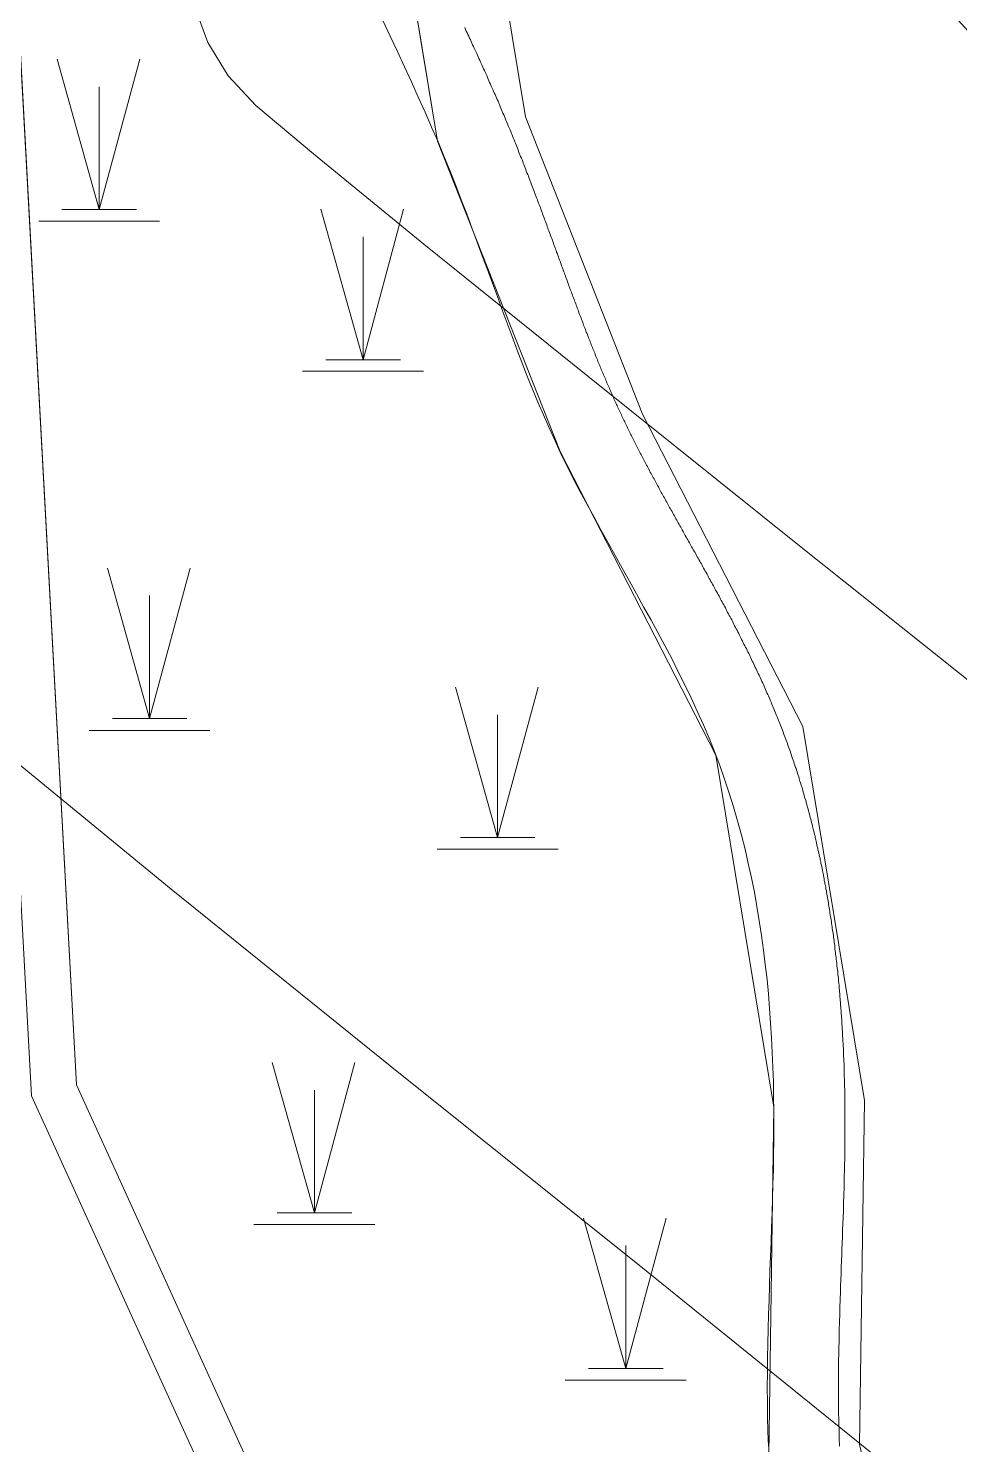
# Model space of a CAD drawing. Header units: metres. Extents: x 533049 to 537618, y 1849954 to 1852676.
# Drawn here: x 534454.3 to 534495.4, y 1851436.3 to 1851498.8 of the extents above; entities that cross this region are included whole.
import ezdxf

# ---------------------------------------------------------------- set-up
doc = ezdxf.new("R2010")
doc.units = ezdxf.units.M
doc.header["$LTSCALE"] = 2
for name, color, linetype, lineweight in [('14', 7, 'Continuous', 13), ('20', 7, 'Continuous', 13), ('28', 7, 'Continuous', 13), ('47', 7, 'Continuous', 13), ('54', 7, 'Continuous', 13), ('55', 7, 'Continuous', 13), ('57', 7, 'Continuous', 13), ('60', 7, 'Continuous', 13), ('8', 7, 'Continuous', 13)]:
    doc.layers.add(name, color=color, linetype=linetype, lineweight=lineweight)

msp = doc.modelspace()

# ---------------------------------------------------------------- linework, layer by layer
at = {"layer": '14'}
for points in [[(534476.04, 1851404.12), (534454.41, 1851451.69), (534450.81, 1851517.88), (534437.69, 1851504.39), (534436.38, 1851502.93), (534435.2, 1851501.35), (534434.16, 1851499.69), (534433.27, 1851497.94), (534432.53, 1851496.12), (534431.94, 1851494.24), (534431.52, 1851492.32), (534431.27, 1851490.37), (534431.18, 1851488.41), (534431.26, 1851486.44), (534431.5, 1851484.49), (534431.92, 1851482.57), (534442.19, 1851443.02), (534446.57, 1851424.1)], [(534476.04, 1851404.12), (534454.41, 1851451.69), (534450.81, 1851517.88)]]:
    msp.add_lwpolyline(points, dxfattribs=at)
at = {"layer": '20'}
msp.add_lwpolyline([(534857.55, 1851418), (534816.22, 1851368.3), (534743.68, 1851338.45), (534659.77, 1851307.18), (534584.39, 1851319.97), (534523.23, 1851358.35), (534477.72, 1851405.26), (534456.39, 1851452.17), (534449.28, 1851582.95), (534450.89, 1851641.08), (534444.71, 1851664.01), (534443.83, 1851690.46), (534441.18, 1851714.27), (534430.6, 1851731.91), (534431.48, 1851763.66), (534420.89, 1851786.59), (534400.6, 1851829.81)], dxfattribs=at)
at = {"layer": '28'}
for points in [[(534476.67, 1851491.47), (534476.64, 1851491.54), (534476.62, 1851491.61), (534476.59, 1851491.68), (534476.56, 1851491.75), (534476.54, 1851491.82), (534476.51, 1851491.89), (534476.48, 1851491.97), (534476.46, 1851492.04), (534476.43, 1851492.11), (534476.4, 1851492.18), (534476.37, 1851492.25), (534476.35, 1851492.32), (534476.32, 1851492.39), (534476.29, 1851492.46), (534476.26, 1851492.53), (534476.24, 1851492.61), (534476.21, 1851492.68), (534476.18, 1851492.75), (534476.15, 1851492.82), (534476.12, 1851492.89), (534476.1, 1851492.96), (534476.07, 1851493.04), (534476.04, 1851493.11), (534476.01, 1851493.18), (534475.98, 1851493.25), (534475.95, 1851493.33), (534475.92, 1851493.4), (534475.9, 1851493.47), (534475.87, 1851493.54), (534475.84, 1851493.62), (534475.81, 1851493.69), (534475.78, 1851493.76), (534475.75, 1851493.83), (534475.72, 1851493.91), (534475.69, 1851493.98), (534475.66, 1851494.05), (534475.63, 1851494.13), (534475.6, 1851494.2), (534475.57, 1851494.28), (534475.54, 1851494.35), (534475.51, 1851494.42), (534475.48, 1851494.5), (534475.45, 1851494.57), (534475.42, 1851494.65), (534475.39, 1851494.72), (534475.36, 1851494.79), (534475.32, 1851494.87), (534475.29, 1851494.94), (534475.26, 1851495.02), (534475.23, 1851495.09), (534475.2, 1851495.17), (534475.17, 1851495.24), (534475.13, 1851495.32), (534475.1, 1851495.39), (534475.07, 1851495.47), (534475.04, 1851495.54), (534475.01, 1851495.62), (534474.97, 1851495.69), (534474.94, 1851495.77), (534474.91, 1851495.84), (534474.88, 1851495.92), (534474.84, 1851495.99), (534474.81, 1851496.07), (534474.78, 1851496.14), (534474.74, 1851496.22), (534474.71, 1851496.29), (534474.68, 1851496.37), (534474.64, 1851496.45), (534474.61, 1851496.52), (534474.58, 1851496.6), (534474.54, 1851496.67), (534474.51, 1851496.75), (534474.48, 1851496.82), (534474.44, 1851496.9), (534474.41, 1851496.97), (534474.37, 1851497.05), (534474.34, 1851497.13), (534474.31, 1851497.2), (534474.27, 1851497.28), (534474.24, 1851497.35), (534474.2, 1851497.43), (534474.17, 1851497.5), (534474.13, 1851497.58), (534474.1, 1851497.66), (534474.07, 1851497.73), (534474.03, 1851497.81), (534474, 1851497.88), (534473.96, 1851497.96), (534473.93, 1851498.03), (534473.89, 1851498.11), (534473.86, 1851498.19), (534473.82, 1851498.26), (534473.79, 1851498.34), (534473.75, 1851498.41), (534473.72, 1851498.49), (534473.68, 1851498.57), (534473.65, 1851498.64), (534473.61, 1851498.72), (534473.58, 1851498.79), (534473.54, 1851498.87)], [(534479.11, 1851484.93), (534479.08, 1851484.99), (534479.06, 1851485.05), (534479.03, 1851485.11), (534479.01, 1851485.17), (534478.99, 1851485.23), (534478.96, 1851485.3), (534478.94, 1851485.36), (534478.91, 1851485.42), (534478.89, 1851485.48), (534478.87, 1851485.54), (534478.84, 1851485.61), (534478.82, 1851485.67), (534478.79, 1851485.73), (534478.77, 1851485.79), (534478.75, 1851485.85), (534478.72, 1851485.92), (534478.7, 1851485.98), (534478.68, 1851486.04), (534478.65, 1851486.11), (534478.63, 1851486.17), (534478.6, 1851486.23), (534478.58, 1851486.29), (534478.56, 1851486.36), (534478.53, 1851486.42), (534478.51, 1851486.48), (534478.49, 1851486.55), (534478.46, 1851486.61), (534478.44, 1851486.67), (534478.41, 1851486.74), (534478.39, 1851486.8), (534478.37, 1851486.86), (534478.34, 1851486.93), (534478.32, 1851486.99), (534478.3, 1851487.06), (534478.27, 1851487.12), (534478.25, 1851487.18), (534478.22, 1851487.25), (534478.2, 1851487.31), (534478.18, 1851487.38), (534478.15, 1851487.44), (534478.13, 1851487.51), (534478.11, 1851487.57), (534478.08, 1851487.64), (534478.06, 1851487.7), (534478.03, 1851487.77), (534478.01, 1851487.83), (534477.99, 1851487.9), (534477.96, 1851487.96), (534477.94, 1851488.03), (534477.92, 1851488.09), (534477.89, 1851488.16), (534477.87, 1851488.22), (534477.84, 1851488.29), (534477.82, 1851488.35), (534477.8, 1851488.42), (534477.77, 1851488.49), (534477.75, 1851488.55), (534477.72, 1851488.62), (534477.7, 1851488.68), (534477.68, 1851488.75), (534477.65, 1851488.82), (534477.63, 1851488.88), (534477.6, 1851488.95), (534477.58, 1851489.02), (534477.55, 1851489.08), (534477.53, 1851489.15), (534477.5, 1851489.22), (534477.48, 1851489.28), (534477.46, 1851489.35), (534477.43, 1851489.42), (534477.41, 1851489.48), (534477.38, 1851489.55), (534477.36, 1851489.62), (534477.33, 1851489.69), (534477.31, 1851489.75), (534477.28, 1851489.82), (534477.26, 1851489.89), (534477.23, 1851489.96), (534477.21, 1851490.02), (534477.18, 1851490.09), (534477.16, 1851490.16), (534477.13, 1851490.23), (534477.11, 1851490.3), (534477.08, 1851490.37), (534477.06, 1851490.43), (534477.03, 1851490.5), (534477.01, 1851490.57), (534476.98, 1851490.64), (534476.96, 1851490.71), (534476.93, 1851490.78), (534476.9, 1851490.85), (534476.88, 1851490.92), (534476.85, 1851490.99), (534476.83, 1851491.06), (534476.8, 1851491.12), (534476.77, 1851491.19), (534476.75, 1851491.26), (534476.72, 1851491.33), (534476.7, 1851491.4), (534476.67, 1851491.47)], [(534481.86, 1851479), (534481.83, 1851479.06), (534481.8, 1851479.12), (534481.77, 1851479.18), (534481.73, 1851479.24), (534481.7, 1851479.3), (534481.67, 1851479.36), (534481.64, 1851479.42), (534481.61, 1851479.48), (534481.57, 1851479.54), (534481.54, 1851479.6), (534481.51, 1851479.66), (534481.48, 1851479.72), (534481.45, 1851479.78), (534481.42, 1851479.84), (534481.39, 1851479.89), (534481.36, 1851479.95), (534481.33, 1851480.01), (534481.29, 1851480.07), (534481.26, 1851480.13), (534481.23, 1851480.19), (534481.2, 1851480.25), (534481.17, 1851480.31), (534481.14, 1851480.37), (534481.11, 1851480.43), (534481.08, 1851480.48), (534481.05, 1851480.54), (534481.02, 1851480.6), (534480.99, 1851480.66), (534480.96, 1851480.72), (534480.94, 1851480.78), (534480.91, 1851480.84), (534480.88, 1851480.89), (534480.85, 1851480.95), (534480.82, 1851481.01), (534480.79, 1851481.07), (534480.76, 1851481.13), (534480.73, 1851481.19), (534480.71, 1851481.24), (534480.68, 1851481.3), (534480.65, 1851481.36), (534480.62, 1851481.42), (534480.59, 1851481.48), (534480.57, 1851481.53), (534480.54, 1851481.59), (534480.51, 1851481.65), (534480.48, 1851481.71), (534480.46, 1851481.77), (534480.43, 1851481.82), (534480.4, 1851481.88), (534480.37, 1851481.94), (534480.35, 1851482), (534480.32, 1851482.06), (534480.29, 1851482.12), (534480.27, 1851482.18), (534480.24, 1851482.23), (534480.21, 1851482.29), (534480.19, 1851482.35), (534480.16, 1851482.41), (534480.13, 1851482.47), (534480.11, 1851482.53), (534480.08, 1851482.59), (534480.06, 1851482.64), (534480.03, 1851482.7), (534480, 1851482.76), (534479.98, 1851482.82), (534479.95, 1851482.88), (534479.93, 1851482.94), (534479.9, 1851483), (534479.87, 1851483.06), (534479.85, 1851483.12), (534479.82, 1851483.18), (534479.8, 1851483.24), (534479.77, 1851483.3), (534479.75, 1851483.35), (534479.72, 1851483.41), (534479.7, 1851483.47), (534479.67, 1851483.53), (534479.65, 1851483.59), (534479.62, 1851483.65), (534479.6, 1851483.71), (534479.57, 1851483.77), (534479.55, 1851483.83), (534479.52, 1851483.89), (534479.5, 1851483.95), (534479.47, 1851484.01), (534479.45, 1851484.07), (534479.42, 1851484.13), (534479.4, 1851484.2), (534479.37, 1851484.26), (534479.35, 1851484.32), (534479.32, 1851484.38), (534479.3, 1851484.44), (534479.28, 1851484.5), (534479.25, 1851484.56), (534479.23, 1851484.62), (534479.2, 1851484.68), (534479.18, 1851484.74), (534479.15, 1851484.8), (534479.13, 1851484.86), (534479.11, 1851484.93)], [(534485.33, 1851472.71), (534485.29, 1851472.78), (534485.26, 1851472.84), (534485.22, 1851472.91), (534485.19, 1851472.98), (534485.15, 1851473.04), (534485.12, 1851473.11), (534485.08, 1851473.17), (534485.05, 1851473.24), (534485.01, 1851473.31), (534484.98, 1851473.37), (534484.94, 1851473.44), (534484.91, 1851473.5), (534484.87, 1851473.57), (534484.84, 1851473.63), (534484.8, 1851473.7), (534484.77, 1851473.76), (534484.73, 1851473.83), (534484.7, 1851473.89), (534484.66, 1851473.96), (534484.62, 1851474.02), (534484.59, 1851474.09), (534484.55, 1851474.15), (534484.52, 1851474.22), (534484.48, 1851474.28), (534484.45, 1851474.35), (534484.41, 1851474.41), (534484.38, 1851474.48), (534484.34, 1851474.54), (534484.31, 1851474.6), (534484.27, 1851474.67), (534484.24, 1851474.73), (534484.2, 1851474.8), (534484.16, 1851474.86), (534484.13, 1851474.92), (534484.09, 1851474.99), (534484.06, 1851475.05), (534484.02, 1851475.12), (534483.99, 1851475.18), (534483.95, 1851475.24), (534483.92, 1851475.31), (534483.88, 1851475.37), (534483.85, 1851475.43), (534483.81, 1851475.5), (534483.78, 1851475.56), (534483.74, 1851475.62), (534483.71, 1851475.68), (534483.67, 1851475.75), (534483.63, 1851475.81), (534483.6, 1851475.87), (534483.56, 1851475.94), (534483.53, 1851476), (534483.49, 1851476.06), (534483.46, 1851476.12), (534483.42, 1851476.19), (534483.39, 1851476.25), (534483.35, 1851476.31), (534483.32, 1851476.37), (534483.28, 1851476.44), (534483.25, 1851476.5), (534483.21, 1851476.56), (534483.18, 1851476.62), (534483.14, 1851476.68), (534483.11, 1851476.75), (534483.08, 1851476.81), (534483.04, 1851476.87), (534483.01, 1851476.93), (534482.97, 1851476.99), (534482.94, 1851477.06), (534482.9, 1851477.12), (534482.87, 1851477.18), (534482.83, 1851477.24), (534482.8, 1851477.3), (534482.76, 1851477.36), (534482.73, 1851477.42), (534482.7, 1851477.49), (534482.66, 1851477.55), (534482.63, 1851477.61), (534482.59, 1851477.67), (534482.56, 1851477.73), (534482.53, 1851477.79), (534482.49, 1851477.85), (534482.46, 1851477.91), (534482.42, 1851477.97), (534482.39, 1851478.04), (534482.36, 1851478.1), (534482.32, 1851478.16), (534482.29, 1851478.22), (534482.26, 1851478.28), (534482.22, 1851478.34), (534482.19, 1851478.4), (534482.16, 1851478.46), (534482.12, 1851478.52), (534482.09, 1851478.58), (534482.06, 1851478.64), (534482.03, 1851478.7), (534481.99, 1851478.76), (534481.96, 1851478.82), (534481.93, 1851478.88), (534481.9, 1851478.94), (534481.86, 1851479)], [(534488.33, 1851465.62), (534488.31, 1851465.7), (534488.29, 1851465.77), (534488.26, 1851465.85), (534488.24, 1851465.92), (534488.22, 1851465.99), (534488.19, 1851466.07), (534488.17, 1851466.14), (534488.14, 1851466.22), (534488.12, 1851466.29), (534488.09, 1851466.36), (534488.07, 1851466.44), (534488.04, 1851466.51), (534488.02, 1851466.59), (534487.99, 1851466.66), (534487.97, 1851466.73), (534487.94, 1851466.81), (534487.92, 1851466.88), (534487.89, 1851466.96), (534487.87, 1851467.03), (534487.84, 1851467.1), (534487.81, 1851467.18), (534487.79, 1851467.25), (534487.76, 1851467.32), (534487.73, 1851467.4), (534487.71, 1851467.47), (534487.68, 1851467.54), (534487.65, 1851467.62), (534487.62, 1851467.69), (534487.6, 1851467.76), (534487.57, 1851467.84), (534487.54, 1851467.91), (534487.51, 1851467.98), (534487.48, 1851468.06), (534487.45, 1851468.13), (534487.43, 1851468.2), (534487.4, 1851468.27), (534487.37, 1851468.35), (534487.34, 1851468.42), (534487.31, 1851468.49), (534487.28, 1851468.56), (534487.25, 1851468.64), (534487.22, 1851468.71), (534487.19, 1851468.78), (534487.16, 1851468.85), (534487.13, 1851468.92), (534487.1, 1851468.99), (534487.07, 1851469.07), (534487.04, 1851469.14), (534487.01, 1851469.21), (534486.98, 1851469.28), (534486.95, 1851469.35), (534486.92, 1851469.42), (534486.88, 1851469.49), (534486.85, 1851469.56), (534486.82, 1851469.63), (534486.79, 1851469.71), (534486.76, 1851469.78), (534486.73, 1851469.85), (534486.7, 1851469.92), (534486.66, 1851469.99), (534486.63, 1851470.06), (534486.6, 1851470.13), (534486.57, 1851470.2), (534486.54, 1851470.27), (534486.5, 1851470.34), (534486.47, 1851470.4), (534486.44, 1851470.47), (534486.41, 1851470.54), (534486.37, 1851470.61), (534486.34, 1851470.68), (534486.31, 1851470.75), (534486.28, 1851470.82), (534486.24, 1851470.89), (534486.21, 1851470.96), (534486.18, 1851471.03), (534486.14, 1851471.09), (534486.11, 1851471.16), (534486.08, 1851471.23), (534486.04, 1851471.3), (534486.01, 1851471.37), (534485.98, 1851471.44), (534485.94, 1851471.5), (534485.91, 1851471.57), (534485.87, 1851471.64), (534485.84, 1851471.71), (534485.81, 1851471.77), (534485.77, 1851471.84), (534485.74, 1851471.91), (534485.7, 1851471.98), (534485.67, 1851472.04), (534485.64, 1851472.11), (534485.6, 1851472.18), (534485.57, 1851472.25), (534485.53, 1851472.31), (534485.5, 1851472.38), (534485.46, 1851472.45), (534485.43, 1851472.51), (534485.39, 1851472.58), (534485.36, 1851472.65), (534485.33, 1851472.71)], [(534489.9, 1851458.09), (534489.89, 1851458.17), (534489.88, 1851458.25), (534489.88, 1851458.32), (534489.87, 1851458.4), (534489.86, 1851458.47), (534489.85, 1851458.55), (534489.84, 1851458.62), (534489.83, 1851458.7), (534489.82, 1851458.78), (534489.81, 1851458.85), (534489.79, 1851458.93), (534489.78, 1851459), (534489.77, 1851459.08), (534489.76, 1851459.15), (534489.75, 1851459.23), (534489.74, 1851459.31), (534489.73, 1851459.38), (534489.72, 1851459.46), (534489.71, 1851459.53), (534489.7, 1851459.61), (534489.68, 1851459.68), (534489.67, 1851459.76), (534489.66, 1851459.83), (534489.65, 1851459.91), (534489.64, 1851459.99), (534489.62, 1851460.06), (534489.61, 1851460.14), (534489.6, 1851460.21), (534489.59, 1851460.29), (534489.57, 1851460.36), (534489.56, 1851460.44), (534489.55, 1851460.52), (534489.53, 1851460.59), (534489.52, 1851460.67), (534489.51, 1851460.74), (534489.49, 1851460.82), (534489.48, 1851460.89), (534489.47, 1851460.97), (534489.45, 1851461.04), (534489.44, 1851461.12), (534489.42, 1851461.2), (534489.41, 1851461.27), (534489.4, 1851461.35), (534489.38, 1851461.42), (534489.37, 1851461.5), (534489.35, 1851461.57), (534489.34, 1851461.65), (534489.32, 1851461.72), (534489.31, 1851461.8), (534489.29, 1851461.88), (534489.27, 1851461.95), (534489.26, 1851462.03), (534489.24, 1851462.1), (534489.23, 1851462.18), (534489.21, 1851462.25), (534489.19, 1851462.33), (534489.18, 1851462.4), (534489.16, 1851462.48), (534489.14, 1851462.55), (534489.13, 1851462.63), (534489.11, 1851462.7), (534489.09, 1851462.78), (534489.08, 1851462.85), (534489.06, 1851462.93), (534489.04, 1851463), (534489.02, 1851463.08), (534489.01, 1851463.15), (534488.99, 1851463.23), (534488.97, 1851463.31), (534488.95, 1851463.38), (534488.93, 1851463.46), (534488.91, 1851463.53), (534488.9, 1851463.61), (534488.88, 1851463.68), (534488.86, 1851463.76), (534488.84, 1851463.83), (534488.82, 1851463.91), (534488.8, 1851463.98), (534488.78, 1851464.06), (534488.76, 1851464.13), (534488.74, 1851464.21), (534488.72, 1851464.28), (534488.7, 1851464.35), (534488.68, 1851464.43), (534488.66, 1851464.5), (534488.64, 1851464.58), (534488.62, 1851464.65), (534488.6, 1851464.73), (534488.58, 1851464.8), (534488.55, 1851464.88), (534488.53, 1851464.95), (534488.51, 1851465.03), (534488.49, 1851465.1), (534488.47, 1851465.18), (534488.45, 1851465.25), (534488.42, 1851465.33), (534488.4, 1851465.4), (534488.38, 1851465.47), (534488.36, 1851465.55), (534488.33, 1851465.62)], [(534490.33, 1851450.58), (534490.33, 1851450.65), (534490.33, 1851450.73), (534490.33, 1851450.8), (534490.33, 1851450.88), (534490.33, 1851450.95), (534490.33, 1851451.02), (534490.33, 1851451.1), (534490.33, 1851451.17), (534490.33, 1851451.25), (534490.33, 1851451.32), (534490.33, 1851451.4), (534490.32, 1851451.47), (534490.32, 1851451.54), (534490.32, 1851451.62), (534490.32, 1851451.69), (534490.32, 1851451.77), (534490.32, 1851451.84), (534490.32, 1851451.92), (534490.32, 1851451.99), (534490.31, 1851452.07), (534490.31, 1851452.14), (534490.31, 1851452.22), (534490.31, 1851452.29), (534490.31, 1851452.37), (534490.31, 1851452.44), (534490.3, 1851452.52), (534490.3, 1851452.59), (534490.3, 1851452.66), (534490.3, 1851452.74), (534490.3, 1851452.81), (534490.29, 1851452.89), (534490.29, 1851452.96), (534490.29, 1851453.04), (534490.29, 1851453.11), (534490.28, 1851453.19), (534490.28, 1851453.26), (534490.28, 1851453.34), (534490.27, 1851453.41), (534490.27, 1851453.49), (534490.27, 1851453.56), (534490.26, 1851453.64), (534490.26, 1851453.71), (534490.26, 1851453.79), (534490.25, 1851453.87), (534490.25, 1851453.94), (534490.25, 1851454.02), (534490.24, 1851454.09), (534490.24, 1851454.17), (534490.24, 1851454.24), (534490.23, 1851454.32), (534490.23, 1851454.39), (534490.22, 1851454.47), (534490.22, 1851454.54), (534490.21, 1851454.62), (534490.21, 1851454.69), (534490.21, 1851454.77), (534490.2, 1851454.84), (534490.2, 1851454.92), (534490.19, 1851454.99), (534490.19, 1851455.07), (534490.18, 1851455.15), (534490.18, 1851455.22), (534490.17, 1851455.3), (534490.16, 1851455.37), (534490.16, 1851455.45), (534490.15, 1851455.52), (534490.15, 1851455.6), (534490.14, 1851455.67), (534490.14, 1851455.75), (534490.13, 1851455.82), (534490.12, 1851455.9), (534490.12, 1851455.98), (534490.11, 1851456.05), (534490.11, 1851456.13), (534490.1, 1851456.2), (534490.09, 1851456.28), (534490.09, 1851456.35), (534490.08, 1851456.43), (534490.07, 1851456.5), (534490.07, 1851456.58), (534490.06, 1851456.66), (534490.05, 1851456.73), (534490.04, 1851456.81), (534490.04, 1851456.88), (534490.03, 1851456.96), (534490.02, 1851457.03), (534490.01, 1851457.11), (534490.01, 1851457.19), (534490, 1851457.26), (534489.99, 1851457.34), (534489.98, 1851457.41), (534489.97, 1851457.49), (534489.97, 1851457.56), (534489.96, 1851457.64), (534489.95, 1851457.72), (534489.94, 1851457.79), (534489.93, 1851457.87), (534489.92, 1851457.94), (534489.91, 1851458.02), (534489.9, 1851458.09)], [(534490.14, 1851443.38), (534490.15, 1851443.45), (534490.15, 1851443.52), (534490.15, 1851443.59), (534490.15, 1851443.66), (534490.16, 1851443.73), (534490.16, 1851443.8), (534490.16, 1851443.87), (534490.16, 1851443.94), (534490.17, 1851444.01), (534490.17, 1851444.08), (534490.17, 1851444.15), (534490.17, 1851444.22), (534490.18, 1851444.29), (534490.18, 1851444.36), (534490.18, 1851444.43), (534490.18, 1851444.5), (534490.19, 1851444.58), (534490.19, 1851444.65), (534490.19, 1851444.72), (534490.2, 1851444.79), (534490.2, 1851444.86), (534490.2, 1851444.93), (534490.2, 1851445), (534490.21, 1851445.07), (534490.21, 1851445.14), (534490.21, 1851445.21), (534490.21, 1851445.29), (534490.22, 1851445.36), (534490.22, 1851445.43), (534490.22, 1851445.5), (534490.22, 1851445.57), (534490.23, 1851445.64), (534490.23, 1851445.71), (534490.23, 1851445.78), (534490.23, 1851445.86), (534490.24, 1851445.93), (534490.24, 1851446), (534490.24, 1851446.07), (534490.24, 1851446.14), (534490.25, 1851446.21), (534490.25, 1851446.28), (534490.25, 1851446.36), (534490.25, 1851446.43), (534490.26, 1851446.5), (534490.26, 1851446.57), (534490.26, 1851446.64), (534490.26, 1851446.72), (534490.26, 1851446.79), (534490.27, 1851446.86), (534490.27, 1851446.93), (534490.27, 1851447), (534490.27, 1851447.08), (534490.28, 1851447.15), (534490.28, 1851447.22), (534490.28, 1851447.29), (534490.28, 1851447.36), (534490.28, 1851447.44), (534490.29, 1851447.51), (534490.29, 1851447.58), (534490.29, 1851447.65), (534490.29, 1851447.73), (534490.29, 1851447.8), (534490.3, 1851447.87), (534490.3, 1851447.94), (534490.3, 1851448.02), (534490.3, 1851448.09), (534490.3, 1851448.16), (534490.3, 1851448.23), (534490.31, 1851448.31), (534490.31, 1851448.38), (534490.31, 1851448.45), (534490.31, 1851448.52), (534490.31, 1851448.6), (534490.31, 1851448.67), (534490.31, 1851448.74), (534490.32, 1851448.82), (534490.32, 1851448.89), (534490.32, 1851448.96), (534490.32, 1851449.03), (534490.32, 1851449.11), (534490.32, 1851449.18), (534490.32, 1851449.25), (534490.32, 1851449.33), (534490.32, 1851449.4), (534490.32, 1851449.47), (534490.33, 1851449.55), (534490.33, 1851449.62), (534490.33, 1851449.69), (534490.33, 1851449.77), (534490.33, 1851449.84), (534490.33, 1851449.92), (534490.33, 1851449.99), (534490.33, 1851450.06), (534490.33, 1851450.14), (534490.33, 1851450.21), (534490.33, 1851450.28), (534490.33, 1851450.36), (534490.33, 1851450.43), (534490.33, 1851450.51), (534490.33, 1851450.58)], [(534490.08, 1851436.48), (534490.08, 1851436.55), (534490.08, 1851436.62), (534490.08, 1851436.69), (534490.07, 1851436.76), (534490.07, 1851436.82), (534490.07, 1851436.89), (534490.07, 1851436.96), (534490.07, 1851437.03), (534490.06, 1851437.1), (534490.06, 1851437.16), (534490.06, 1851437.23), (534490.06, 1851437.3), (534490.06, 1851437.37), (534490.06, 1851437.44), (534490.06, 1851437.5), (534490.05, 1851437.57), (534490.05, 1851437.64), (534490.05, 1851437.71), (534490.05, 1851437.78), (534490.05, 1851437.84), (534490.05, 1851437.91), (534490.05, 1851437.98), (534490.05, 1851438.05), (534490.05, 1851438.12), (534490.05, 1851438.19), (534490.05, 1851438.25), (534490.05, 1851438.32), (534490.04, 1851438.39), (534490.04, 1851438.46), (534490.04, 1851438.53), (534490.04, 1851438.6), (534490.04, 1851438.66), (534490.04, 1851438.73), (534490.04, 1851438.8), (534490.04, 1851438.87), (534490.04, 1851438.94), (534490.04, 1851439.01), (534490.04, 1851439.08), (534490.04, 1851439.14), (534490.05, 1851439.21), (534490.05, 1851439.28), (534490.05, 1851439.35), (534490.05, 1851439.42), (534490.05, 1851439.49), (534490.05, 1851439.56), (534490.05, 1851439.63), (534490.05, 1851439.69), (534490.05, 1851439.76), (534490.05, 1851439.83), (534490.05, 1851439.9), (534490.05, 1851439.97), (534490.05, 1851440.04), (534490.05, 1851440.11), (534490.06, 1851440.18), (534490.06, 1851440.25), (534490.06, 1851440.31), (534490.06, 1851440.38), (534490.06, 1851440.45), (534490.06, 1851440.52), (534490.06, 1851440.59), (534490.06, 1851440.66), (534490.07, 1851440.73), (534490.07, 1851440.8), (534490.07, 1851440.87), (534490.07, 1851440.94), (534490.07, 1851441.01), (534490.07, 1851441.07), (534490.08, 1851441.14), (534490.08, 1851441.21), (534490.08, 1851441.28), (534490.08, 1851441.35), (534490.08, 1851441.42), (534490.08, 1851441.49), (534490.09, 1851441.56), (534490.09, 1851441.63), (534490.09, 1851441.7), (534490.09, 1851441.77), (534490.09, 1851441.84), (534490.1, 1851441.91), (534490.1, 1851441.98), (534490.1, 1851442.05), (534490.1, 1851442.12), (534490.1, 1851442.19), (534490.11, 1851442.26), (534490.11, 1851442.33), (534490.11, 1851442.4), (534490.11, 1851442.47), (534490.12, 1851442.54), (534490.12, 1851442.61), (534490.12, 1851442.68), (534490.12, 1851442.75), (534490.12, 1851442.82), (534490.13, 1851442.89), (534490.13, 1851442.96), (534490.13, 1851443.03), (534490.13, 1851443.1), (534490.14, 1851443.17), (534490.14, 1851443.24), (534490.14, 1851443.31), (534490.14, 1851443.38)], [(534490.09, 1851436.21), (534490.09, 1851436.28), (534490.09, 1851436.35), (534490.08, 1851436.42), (534490.08, 1851436.48)]]:
    msp.add_lwpolyline(points, dxfattribs=at)
at = {"layer": '47'}
msp.add_lwpolyline([(534486.97, 1851435.82), (534487.19, 1851451.18), (534484.63, 1851466.73), (534477.75, 1851480.15), (534472.34, 1851493.86), (534465.4, 1851535.74), (534452.56, 1851522.54), (534456.39, 1851452.17), (534477.72, 1851405.26)], dxfattribs=at)
at = {"layer": '54'}
for radius, start, end in [(235.681, 190.65476, 229.2302), (243.181, 190.71548, 229.27671)]:
    msp.add_arc((534668.929, 1851485.498), radius, start, end, dxfattribs=at)
at = {"layer": '55'}
for radius, start, end in [(232.681, 190.62966, 229.21113), (246.181, 190.73898, 229.29486)]:
    msp.add_arc((534668.929, 1851485.498), radius, start, end, dxfattribs=at)
at = {"layer": '57'}
for p, q in [((534457.4, 1851490.83), (534455.54, 1851497.48)), ((534457.4, 1851490.83), (534459.19, 1851497.48)), ((534457.4, 1851490.83), (534457.4, 1851496.26)), ((534455.75, 1851490.83), (534459.05, 1851490.83)), ((534469.06, 1851484.2), (534467.19, 1851490.85)), ((534469.06, 1851484.2), (534470.84, 1851490.85)), ((534454.73, 1851490.32), (534460.06, 1851490.32)), ((534469.06, 1851484.2), (534469.06, 1851489.63)), ((534467.41, 1851484.2), (534470.7, 1851484.2)), ((534466.38, 1851483.69), (534471.72, 1851483.69)), ((534459.62, 1851468.35), (534457.76, 1851474.99)), ((534459.62, 1851468.35), (534461.41, 1851474.99)), ((534459.62, 1851468.35), (534459.62, 1851473.78)), ((534474.99, 1851463.09), (534473.13, 1851469.74)), ((534474.99, 1851463.09), (534476.78, 1851469.74)), ((534457.98, 1851468.35), (534461.27, 1851468.35)), ((534474.99, 1851463.09), (534474.99, 1851468.52)), ((534456.95, 1851467.83), (534462.29, 1851467.83)), ((534473.35, 1851463.09), (534476.64, 1851463.09)), ((534472.32, 1851462.58), (534477.66, 1851462.58)), ((534466.9, 1851446.51), (534465.04, 1851453.16)), ((534466.9, 1851446.51), (534468.69, 1851453.16)), ((534466.9, 1851446.51), (534466.9, 1851451.94)), ((534465.26, 1851446.51), (534468.55, 1851446.51)), ((534464.23, 1851446), (534469.57, 1851446)), ((534480.66, 1851439.64), (534478.79, 1851446.28)), ((534480.66, 1851439.64), (534482.44, 1851446.28)), ((534480.66, 1851439.64), (534480.66, 1851445.07)), ((534479.01, 1851439.64), (534482.3, 1851439.64)), ((534477.98, 1851439.13), (534483.32, 1851439.13))]:
    msp.add_line(p, q, dxfattribs=at)
for points in [[(534413.34, 1851836.84), (534421.69, 1851828.25), (534425.55, 1851824.27), (534431.25, 1851815.29), (534436.96, 1851806.29), (534446.43, 1851779.99), (534457.07, 1851740.99), (534463.51, 1851712.93), (534470.19, 1851675.14), (534471.95, 1851648.73), (534468.36, 1851629.82), (534462.01, 1851602.44), (534462.25, 1851598.06), (534461.99, 1851581.54), (534465.48, 1851558.78), (534472.95, 1851514.72), (534476.22, 1851494.93), (534481.39, 1851481.8), (534488.47, 1851468), (534491.19, 1851451.48), (534490.97, 1851436.28), (534494.72, 1851421.22)], [(534857.55, 1851418), (534816.22, 1851368.3), (534743.68, 1851338.45), (534659.77, 1851307.18), (534584.39, 1851319.97), (534523.23, 1851358.35), (534477.72, 1851405.26), (534456.39, 1851452.17), (534449.28, 1851582.95), (534450.89, 1851641.08), (534444.71, 1851664.01), (534443.83, 1851690.46), (534441.18, 1851714.27), (534430.6, 1851731.91), (534431.48, 1851763.66), (534420.89, 1851786.59), (534400.6, 1851829.81)], [(534418.82, 1851825.46), (534422.39, 1851821.78), (534427.87, 1851813.15), (534433.34, 1851804.52), (534442.62, 1851778.79), (534453.19, 1851740.01), (534459.59, 1851712.13), (534466.21, 1851674.66), (534467.92, 1851648.97), (534464.44, 1851630.65), (534457.98, 1851602.79), (534458.25, 1851597.98), (534457.99, 1851581.26), (534461.53, 1851558.14), (534469.01, 1851514.06), (534472.34, 1851493.86), (534477.75, 1851480.15), (534484.63, 1851466.73), (534487.19, 1851451.18), (534486.97, 1851435.82)], [(534430.75, 1851519.75), (534431.92, 1851517.39), (534432.73, 1851514.25), (534433.19, 1851510.31), (534433.29, 1851505.58), (534433.05, 1851500.07), (534433.05, 1851494.41), (534433.9, 1851489.24), (534435.61, 1851484.57), (534438.17, 1851480.4), (534441.58, 1851476.73), (534446.25, 1851472.67), (534452.58, 1851467.37), (534460.58, 1851460.81), (534470.24, 1851453.01), (534481.56, 1851443.95), (534492.68, 1851434.96)], [(534461.58, 1851499.89), (534462.19, 1851498.22), (534463.1, 1851496.74), (534464.32, 1851495.43), (534466.86, 1851493.29), (534471.74, 1851489.3), (534478.97, 1851483.47), (534488.55, 1851475.8), (534500.48, 1851466.29), (534511.58, 1851458.01), (534518.7, 1851454.06), (534521.83, 1851454.44), (534520.97, 1851459.13), (534516.13, 1851468.15), (534509.74, 1851478.44), (534504.24, 1851486.94), (534499.64, 1851493.64), (534495.92, 1851498.55), (534493.1, 1851501.67)]]:
    msp.add_lwpolyline(points, dxfattribs=at)
at = {"layer": '60'}
for points in [[(534477.72, 1851405.26), (534456.39, 1851452.17), (534452.56, 1851522.54)], [(534484.8, 1851466.28), (534484.57, 1851466.89), (534484.33, 1851467.49), (534484.08, 1851468.08), (534483.81, 1851468.67), (534483.54, 1851469.26), (534483.26, 1851469.84), (534482.97, 1851470.42), (534482.68, 1851471), (534482.37, 1851471.58), (534482.07, 1851472.15), (534481.76, 1851472.72), (534481.44, 1851473.29), (534481.13, 1851473.86), (534480.81, 1851474.42), (534480.5, 1851474.99), (534480.18, 1851475.55), (534479.87, 1851476.11), (534479.55, 1851476.68), (534479.25, 1851477.24), (534478.94, 1851477.8), (534478.64, 1851478.36), (534478.35, 1851478.93), (534478.07, 1851479.49), (534477.79, 1851480.05), (534477.53, 1851480.62), (534477.27, 1851481.19), (534477.02, 1851481.76), (534476.77, 1851482.33), (534476.54, 1851482.9), (534476.3, 1851483.48), (534476.08, 1851484.05), (534475.85, 1851484.63), (534475.63, 1851485.22), (534475.41, 1851485.81), (534475.19, 1851486.4), (534474.98, 1851486.99), (534474.76, 1851487.59), (534474.54, 1851488.19), (534474.31, 1851488.79), (534474.09, 1851489.4), (534473.86, 1851490.02), (534473.63, 1851490.64), (534473.39, 1851491.26), (534473.14, 1851491.89), (534472.89, 1851492.53), (534472.63, 1851493.17), (534472.36, 1851493.82), (534472.08, 1851494.47), (534471.79, 1851495.13), (534471.49, 1851495.8), (534471.19, 1851496.47), (534470.88, 1851497.14), (534470.57, 1851497.82), (534470.25, 1851498.5), (534469.92, 1851499.19)], [(534486.95, 1851436.21), (534486.93, 1851436.86), (534486.91, 1851437.51), (534486.91, 1851438.16), (534486.9, 1851438.8), (534486.91, 1851439.45), (534486.91, 1851440.09), (534486.93, 1851440.74), (534486.94, 1851441.38), (534486.96, 1851442.02), (534486.98, 1851442.66), (534487, 1851443.3), (534487.02, 1851443.95), (534487.05, 1851444.59), (534487.07, 1851445.23), (534487.09, 1851445.87), (534487.11, 1851446.51), (534487.13, 1851447.15), (534487.15, 1851447.79), (534487.17, 1851448.44), (534487.18, 1851449.08), (534487.19, 1851449.72), (534487.19, 1851450.37), (534487.19, 1851451.01), (534487.18, 1851451.66), (534487.17, 1851452.3), (534487.15, 1851452.95), (534487.12, 1851453.6), (534487.09, 1851454.25), (534487.05, 1851454.89), (534487, 1851455.54), (534486.95, 1851456.19), (534486.89, 1851456.83), (534486.81, 1851457.48), (534486.73, 1851458.12), (534486.65, 1851458.77), (534486.55, 1851459.41), (534486.44, 1851460.05), (534486.33, 1851460.68), (534486.2, 1851461.32), (534486.06, 1851461.95), (534485.92, 1851462.58), (534485.76, 1851463.2), (534485.59, 1851463.83), (534485.41, 1851464.45), (534485.22, 1851465.06), (534485.01, 1851465.67), (534484.8, 1851466.28)]]:
    msp.add_lwpolyline(points, dxfattribs=at)
at = {"layer": '8'}
for points in [[(534476.67, 1851491.47), (534476.64, 1851491.54), (534476.62, 1851491.61), (534476.59, 1851491.68), (534476.56, 1851491.75), (534476.54, 1851491.82), (534476.51, 1851491.89), (534476.48, 1851491.97), (534476.46, 1851492.04), (534476.43, 1851492.11), (534476.4, 1851492.18), (534476.37, 1851492.25), (534476.35, 1851492.32), (534476.32, 1851492.39), (534476.29, 1851492.46), (534476.26, 1851492.53), (534476.24, 1851492.61), (534476.21, 1851492.68), (534476.18, 1851492.75), (534476.15, 1851492.82), (534476.12, 1851492.89), (534476.1, 1851492.96), (534476.07, 1851493.04), (534476.04, 1851493.11), (534476.01, 1851493.18), (534475.98, 1851493.25), (534475.95, 1851493.33), (534475.92, 1851493.4), (534475.9, 1851493.47), (534475.87, 1851493.54), (534475.84, 1851493.62), (534475.81, 1851493.69), (534475.78, 1851493.76), (534475.75, 1851493.83), (534475.72, 1851493.91), (534475.69, 1851493.98), (534475.66, 1851494.05), (534475.63, 1851494.13), (534475.6, 1851494.2), (534475.57, 1851494.28), (534475.54, 1851494.35), (534475.51, 1851494.42), (534475.48, 1851494.5), (534475.45, 1851494.57), (534475.42, 1851494.65), (534475.39, 1851494.72), (534475.36, 1851494.79), (534475.32, 1851494.87), (534475.29, 1851494.94), (534475.26, 1851495.02), (534475.23, 1851495.09), (534475.2, 1851495.17), (534475.17, 1851495.24), (534475.13, 1851495.32), (534475.1, 1851495.39), (534475.07, 1851495.47), (534475.04, 1851495.54), (534475.01, 1851495.62), (534474.97, 1851495.69), (534474.94, 1851495.77), (534474.91, 1851495.84), (534474.88, 1851495.92), (534474.84, 1851495.99), (534474.81, 1851496.07), (534474.78, 1851496.14), (534474.74, 1851496.22), (534474.71, 1851496.29), (534474.68, 1851496.37), (534474.64, 1851496.45), (534474.61, 1851496.52), (534474.58, 1851496.6), (534474.54, 1851496.67), (534474.51, 1851496.75), (534474.48, 1851496.82), (534474.44, 1851496.9), (534474.41, 1851496.97), (534474.37, 1851497.05), (534474.34, 1851497.13), (534474.31, 1851497.2), (534474.27, 1851497.28), (534474.24, 1851497.35), (534474.2, 1851497.43), (534474.17, 1851497.5), (534474.13, 1851497.58), (534474.1, 1851497.66), (534474.07, 1851497.73), (534474.03, 1851497.81), (534474, 1851497.88), (534473.96, 1851497.96), (534473.93, 1851498.03), (534473.89, 1851498.11), (534473.86, 1851498.19), (534473.82, 1851498.26), (534473.79, 1851498.34), (534473.75, 1851498.41), (534473.72, 1851498.49), (534473.68, 1851498.57), (534473.65, 1851498.64), (534473.61, 1851498.72), (534473.58, 1851498.79), (534473.54, 1851498.87)], [(534479.11, 1851484.93), (534479.08, 1851484.99), (534479.06, 1851485.05), (534479.03, 1851485.11), (534479.01, 1851485.17), (534478.99, 1851485.23), (534478.96, 1851485.3), (534478.94, 1851485.36), (534478.91, 1851485.42), (534478.89, 1851485.48), (534478.87, 1851485.54), (534478.84, 1851485.61), (534478.82, 1851485.67), (534478.79, 1851485.73), (534478.77, 1851485.79), (534478.75, 1851485.85), (534478.72, 1851485.92), (534478.7, 1851485.98), (534478.68, 1851486.04), (534478.65, 1851486.11), (534478.63, 1851486.17), (534478.6, 1851486.23), (534478.58, 1851486.29), (534478.56, 1851486.36), (534478.53, 1851486.42), (534478.51, 1851486.48), (534478.49, 1851486.55), (534478.46, 1851486.61), (534478.44, 1851486.67), (534478.41, 1851486.74), (534478.39, 1851486.8), (534478.37, 1851486.86), (534478.34, 1851486.93), (534478.32, 1851486.99), (534478.3, 1851487.06), (534478.27, 1851487.12), (534478.25, 1851487.18), (534478.22, 1851487.25), (534478.2, 1851487.31), (534478.18, 1851487.38), (534478.15, 1851487.44), (534478.13, 1851487.51), (534478.11, 1851487.57), (534478.08, 1851487.64), (534478.06, 1851487.7), (534478.03, 1851487.77), (534478.01, 1851487.83), (534477.99, 1851487.9), (534477.96, 1851487.96), (534477.94, 1851488.03), (534477.92, 1851488.09), (534477.89, 1851488.16), (534477.87, 1851488.22), (534477.84, 1851488.29), (534477.82, 1851488.35), (534477.8, 1851488.42), (534477.77, 1851488.49), (534477.75, 1851488.55), (534477.72, 1851488.62), (534477.7, 1851488.68), (534477.68, 1851488.75), (534477.65, 1851488.82), (534477.63, 1851488.88), (534477.6, 1851488.95), (534477.58, 1851489.02), (534477.55, 1851489.08), (534477.53, 1851489.15), (534477.5, 1851489.22), (534477.48, 1851489.28), (534477.46, 1851489.35), (534477.43, 1851489.42), (534477.41, 1851489.48), (534477.38, 1851489.55), (534477.36, 1851489.62), (534477.33, 1851489.69), (534477.31, 1851489.75), (534477.28, 1851489.82), (534477.26, 1851489.89), (534477.23, 1851489.96), (534477.21, 1851490.02), (534477.18, 1851490.09), (534477.16, 1851490.16), (534477.13, 1851490.23), (534477.11, 1851490.3), (534477.08, 1851490.37), (534477.06, 1851490.43), (534477.03, 1851490.5), (534477.01, 1851490.57), (534476.98, 1851490.64), (534476.96, 1851490.71), (534476.93, 1851490.78), (534476.9, 1851490.85), (534476.88, 1851490.92), (534476.85, 1851490.99), (534476.83, 1851491.06), (534476.8, 1851491.12), (534476.77, 1851491.19), (534476.75, 1851491.26), (534476.72, 1851491.33), (534476.7, 1851491.4), (534476.67, 1851491.47)], [(534481.86, 1851479), (534481.83, 1851479.06), (534481.8, 1851479.12), (534481.77, 1851479.18), (534481.73, 1851479.24), (534481.7, 1851479.3), (534481.67, 1851479.36), (534481.64, 1851479.42), (534481.61, 1851479.48), (534481.57, 1851479.54), (534481.54, 1851479.6), (534481.51, 1851479.66), (534481.48, 1851479.72), (534481.45, 1851479.78), (534481.42, 1851479.84), (534481.39, 1851479.89), (534481.36, 1851479.95), (534481.33, 1851480.01), (534481.29, 1851480.07), (534481.26, 1851480.13), (534481.23, 1851480.19), (534481.2, 1851480.25), (534481.17, 1851480.31), (534481.14, 1851480.37), (534481.11, 1851480.43), (534481.08, 1851480.48), (534481.05, 1851480.54), (534481.02, 1851480.6), (534480.99, 1851480.66), (534480.96, 1851480.72), (534480.94, 1851480.78), (534480.91, 1851480.84), (534480.88, 1851480.89), (534480.85, 1851480.95), (534480.82, 1851481.01), (534480.79, 1851481.07), (534480.76, 1851481.13), (534480.73, 1851481.19), (534480.71, 1851481.24), (534480.68, 1851481.3), (534480.65, 1851481.36), (534480.62, 1851481.42), (534480.59, 1851481.48), (534480.57, 1851481.53), (534480.54, 1851481.59), (534480.51, 1851481.65), (534480.48, 1851481.71), (534480.46, 1851481.77), (534480.43, 1851481.82), (534480.4, 1851481.88), (534480.37, 1851481.94), (534480.35, 1851482), (534480.32, 1851482.06), (534480.29, 1851482.12), (534480.27, 1851482.18), (534480.24, 1851482.23), (534480.21, 1851482.29), (534480.19, 1851482.35), (534480.16, 1851482.41), (534480.13, 1851482.47), (534480.11, 1851482.53), (534480.08, 1851482.59), (534480.06, 1851482.64), (534480.03, 1851482.7), (534480, 1851482.76), (534479.98, 1851482.82), (534479.95, 1851482.88), (534479.93, 1851482.94), (534479.9, 1851483), (534479.87, 1851483.06), (534479.85, 1851483.12), (534479.82, 1851483.18), (534479.8, 1851483.24), (534479.77, 1851483.3), (534479.75, 1851483.35), (534479.72, 1851483.41), (534479.7, 1851483.47), (534479.67, 1851483.53), (534479.65, 1851483.59), (534479.62, 1851483.65), (534479.6, 1851483.71), (534479.57, 1851483.77), (534479.55, 1851483.83), (534479.52, 1851483.89), (534479.5, 1851483.95), (534479.47, 1851484.01), (534479.45, 1851484.07), (534479.42, 1851484.13), (534479.4, 1851484.2), (534479.37, 1851484.26), (534479.35, 1851484.32), (534479.32, 1851484.38), (534479.3, 1851484.44), (534479.28, 1851484.5), (534479.25, 1851484.56), (534479.23, 1851484.62), (534479.2, 1851484.68), (534479.18, 1851484.74), (534479.15, 1851484.8), (534479.13, 1851484.86), (534479.11, 1851484.93)], [(534485.33, 1851472.71), (534485.29, 1851472.78), (534485.26, 1851472.84), (534485.22, 1851472.91), (534485.19, 1851472.98), (534485.15, 1851473.04), (534485.12, 1851473.11), (534485.08, 1851473.17), (534485.05, 1851473.24), (534485.01, 1851473.31), (534484.98, 1851473.37), (534484.94, 1851473.44), (534484.91, 1851473.5), (534484.87, 1851473.57), (534484.84, 1851473.63), (534484.8, 1851473.7), (534484.77, 1851473.76), (534484.73, 1851473.83), (534484.7, 1851473.89), (534484.66, 1851473.96), (534484.62, 1851474.02), (534484.59, 1851474.09), (534484.55, 1851474.15), (534484.52, 1851474.22), (534484.48, 1851474.28), (534484.45, 1851474.35), (534484.41, 1851474.41), (534484.38, 1851474.48), (534484.34, 1851474.54), (534484.31, 1851474.6), (534484.27, 1851474.67), (534484.24, 1851474.73), (534484.2, 1851474.8), (534484.16, 1851474.86), (534484.13, 1851474.92), (534484.09, 1851474.99), (534484.06, 1851475.05), (534484.02, 1851475.12), (534483.99, 1851475.18), (534483.95, 1851475.24), (534483.92, 1851475.31), (534483.88, 1851475.37), (534483.85, 1851475.43), (534483.81, 1851475.5), (534483.78, 1851475.56), (534483.74, 1851475.62), (534483.71, 1851475.68), (534483.67, 1851475.75), (534483.63, 1851475.81), (534483.6, 1851475.87), (534483.56, 1851475.94), (534483.53, 1851476), (534483.49, 1851476.06), (534483.46, 1851476.12), (534483.42, 1851476.19), (534483.39, 1851476.25), (534483.35, 1851476.31), (534483.32, 1851476.37), (534483.28, 1851476.44), (534483.25, 1851476.5), (534483.21, 1851476.56), (534483.18, 1851476.62), (534483.14, 1851476.68), (534483.11, 1851476.75), (534483.08, 1851476.81), (534483.04, 1851476.87), (534483.01, 1851476.93), (534482.97, 1851476.99), (534482.94, 1851477.06), (534482.9, 1851477.12), (534482.87, 1851477.18), (534482.83, 1851477.24), (534482.8, 1851477.3), (534482.76, 1851477.36), (534482.73, 1851477.42), (534482.7, 1851477.49), (534482.66, 1851477.55), (534482.63, 1851477.61), (534482.59, 1851477.67), (534482.56, 1851477.73), (534482.53, 1851477.79), (534482.49, 1851477.85), (534482.46, 1851477.91), (534482.42, 1851477.97), (534482.39, 1851478.04), (534482.36, 1851478.1), (534482.32, 1851478.16), (534482.29, 1851478.22), (534482.26, 1851478.28), (534482.22, 1851478.34), (534482.19, 1851478.4), (534482.16, 1851478.46), (534482.12, 1851478.52), (534482.09, 1851478.58), (534482.06, 1851478.64), (534482.03, 1851478.7), (534481.99, 1851478.76), (534481.96, 1851478.82), (534481.93, 1851478.88), (534481.9, 1851478.94), (534481.86, 1851479)], [(534488.33, 1851465.62), (534488.31, 1851465.7), (534488.29, 1851465.77), (534488.26, 1851465.85), (534488.24, 1851465.92), (534488.22, 1851465.99), (534488.19, 1851466.07), (534488.17, 1851466.14), (534488.14, 1851466.22), (534488.12, 1851466.29), (534488.09, 1851466.36), (534488.07, 1851466.44), (534488.04, 1851466.51), (534488.02, 1851466.59), (534487.99, 1851466.66), (534487.97, 1851466.73), (534487.94, 1851466.81), (534487.92, 1851466.88), (534487.89, 1851466.96), (534487.87, 1851467.03), (534487.84, 1851467.1), (534487.81, 1851467.18), (534487.79, 1851467.25), (534487.76, 1851467.32), (534487.73, 1851467.4), (534487.71, 1851467.47), (534487.68, 1851467.54), (534487.65, 1851467.62), (534487.62, 1851467.69), (534487.6, 1851467.76), (534487.57, 1851467.84), (534487.54, 1851467.91), (534487.51, 1851467.98), (534487.48, 1851468.06), (534487.45, 1851468.13), (534487.43, 1851468.2), (534487.4, 1851468.27), (534487.37, 1851468.35), (534487.34, 1851468.42), (534487.31, 1851468.49), (534487.28, 1851468.56), (534487.25, 1851468.64), (534487.22, 1851468.71), (534487.19, 1851468.78), (534487.16, 1851468.85), (534487.13, 1851468.92), (534487.1, 1851468.99), (534487.07, 1851469.07), (534487.04, 1851469.14), (534487.01, 1851469.21), (534486.98, 1851469.28), (534486.95, 1851469.35), (534486.92, 1851469.42), (534486.88, 1851469.49), (534486.85, 1851469.56), (534486.82, 1851469.63), (534486.79, 1851469.71), (534486.76, 1851469.78), (534486.73, 1851469.85), (534486.7, 1851469.92), (534486.66, 1851469.99), (534486.63, 1851470.06), (534486.6, 1851470.13), (534486.57, 1851470.2), (534486.54, 1851470.27), (534486.5, 1851470.34), (534486.47, 1851470.4), (534486.44, 1851470.47), (534486.41, 1851470.54), (534486.37, 1851470.61), (534486.34, 1851470.68), (534486.31, 1851470.75), (534486.28, 1851470.82), (534486.24, 1851470.89), (534486.21, 1851470.96), (534486.18, 1851471.03), (534486.14, 1851471.09), (534486.11, 1851471.16), (534486.08, 1851471.23), (534486.04, 1851471.3), (534486.01, 1851471.37), (534485.98, 1851471.44), (534485.94, 1851471.5), (534485.91, 1851471.57), (534485.87, 1851471.64), (534485.84, 1851471.71), (534485.81, 1851471.77), (534485.77, 1851471.84), (534485.74, 1851471.91), (534485.7, 1851471.98), (534485.67, 1851472.04), (534485.64, 1851472.11), (534485.6, 1851472.18), (534485.57, 1851472.25), (534485.53, 1851472.31), (534485.5, 1851472.38), (534485.46, 1851472.45), (534485.43, 1851472.51), (534485.39, 1851472.58), (534485.36, 1851472.65), (534485.33, 1851472.71)], [(534489.9, 1851458.09), (534489.89, 1851458.17), (534489.88, 1851458.25), (534489.88, 1851458.32), (534489.87, 1851458.4), (534489.86, 1851458.47), (534489.85, 1851458.55), (534489.84, 1851458.62), (534489.83, 1851458.7), (534489.82, 1851458.78), (534489.81, 1851458.85), (534489.79, 1851458.93), (534489.78, 1851459), (534489.77, 1851459.08), (534489.76, 1851459.15), (534489.75, 1851459.23), (534489.74, 1851459.31), (534489.73, 1851459.38), (534489.72, 1851459.46), (534489.71, 1851459.53), (534489.7, 1851459.61), (534489.68, 1851459.68), (534489.67, 1851459.76), (534489.66, 1851459.83), (534489.65, 1851459.91), (534489.64, 1851459.99), (534489.62, 1851460.06), (534489.61, 1851460.14), (534489.6, 1851460.21), (534489.59, 1851460.29), (534489.57, 1851460.36), (534489.56, 1851460.44), (534489.55, 1851460.52), (534489.53, 1851460.59), (534489.52, 1851460.67), (534489.51, 1851460.74), (534489.49, 1851460.82), (534489.48, 1851460.89), (534489.47, 1851460.97), (534489.45, 1851461.04), (534489.44, 1851461.12), (534489.42, 1851461.2), (534489.41, 1851461.27), (534489.4, 1851461.35), (534489.38, 1851461.42), (534489.37, 1851461.5), (534489.35, 1851461.57), (534489.34, 1851461.65), (534489.32, 1851461.72), (534489.31, 1851461.8), (534489.29, 1851461.88), (534489.27, 1851461.95), (534489.26, 1851462.03), (534489.24, 1851462.1), (534489.23, 1851462.18), (534489.21, 1851462.25), (534489.19, 1851462.33), (534489.18, 1851462.4), (534489.16, 1851462.48), (534489.14, 1851462.55), (534489.13, 1851462.63), (534489.11, 1851462.7), (534489.09, 1851462.78), (534489.08, 1851462.85), (534489.06, 1851462.93), (534489.04, 1851463), (534489.02, 1851463.08), (534489.01, 1851463.15), (534488.99, 1851463.23), (534488.97, 1851463.31), (534488.95, 1851463.38), (534488.93, 1851463.46), (534488.91, 1851463.53), (534488.9, 1851463.61), (534488.88, 1851463.68), (534488.86, 1851463.76), (534488.84, 1851463.83), (534488.82, 1851463.91), (534488.8, 1851463.98), (534488.78, 1851464.06), (534488.76, 1851464.13), (534488.74, 1851464.21), (534488.72, 1851464.28), (534488.7, 1851464.35), (534488.68, 1851464.43), (534488.66, 1851464.5), (534488.64, 1851464.58), (534488.62, 1851464.65), (534488.6, 1851464.73), (534488.58, 1851464.8), (534488.55, 1851464.88), (534488.53, 1851464.95), (534488.51, 1851465.03), (534488.49, 1851465.1), (534488.47, 1851465.18), (534488.45, 1851465.25), (534488.42, 1851465.33), (534488.4, 1851465.4), (534488.38, 1851465.47), (534488.36, 1851465.55), (534488.33, 1851465.62)], [(534490.33, 1851450.58), (534490.33, 1851450.65), (534490.33, 1851450.73), (534490.33, 1851450.8), (534490.33, 1851450.88), (534490.33, 1851450.95), (534490.33, 1851451.02), (534490.33, 1851451.1), (534490.33, 1851451.17), (534490.33, 1851451.25), (534490.33, 1851451.32), (534490.33, 1851451.4), (534490.32, 1851451.47), (534490.32, 1851451.54), (534490.32, 1851451.62), (534490.32, 1851451.69), (534490.32, 1851451.77), (534490.32, 1851451.84), (534490.32, 1851451.92), (534490.32, 1851451.99), (534490.31, 1851452.07), (534490.31, 1851452.14), (534490.31, 1851452.22), (534490.31, 1851452.29), (534490.31, 1851452.37), (534490.31, 1851452.44), (534490.3, 1851452.52), (534490.3, 1851452.59), (534490.3, 1851452.66), (534490.3, 1851452.74), (534490.3, 1851452.81), (534490.29, 1851452.89), (534490.29, 1851452.96), (534490.29, 1851453.04), (534490.29, 1851453.11), (534490.28, 1851453.19), (534490.28, 1851453.26), (534490.28, 1851453.34), (534490.27, 1851453.41), (534490.27, 1851453.49), (534490.27, 1851453.56), (534490.26, 1851453.64), (534490.26, 1851453.71), (534490.26, 1851453.79), (534490.25, 1851453.87), (534490.25, 1851453.94), (534490.25, 1851454.02), (534490.24, 1851454.09), (534490.24, 1851454.17), (534490.24, 1851454.24), (534490.23, 1851454.32), (534490.23, 1851454.39), (534490.22, 1851454.47), (534490.22, 1851454.54), (534490.21, 1851454.62), (534490.21, 1851454.69), (534490.21, 1851454.77), (534490.2, 1851454.84), (534490.2, 1851454.92), (534490.19, 1851454.99), (534490.19, 1851455.07), (534490.18, 1851455.15), (534490.18, 1851455.22), (534490.17, 1851455.3), (534490.16, 1851455.37), (534490.16, 1851455.45), (534490.15, 1851455.52), (534490.15, 1851455.6), (534490.14, 1851455.67), (534490.14, 1851455.75), (534490.13, 1851455.82), (534490.12, 1851455.9), (534490.12, 1851455.98), (534490.11, 1851456.05), (534490.11, 1851456.13), (534490.1, 1851456.2), (534490.09, 1851456.28), (534490.09, 1851456.35), (534490.08, 1851456.43), (534490.07, 1851456.5), (534490.07, 1851456.58), (534490.06, 1851456.66), (534490.05, 1851456.73), (534490.04, 1851456.81), (534490.04, 1851456.88), (534490.03, 1851456.96), (534490.02, 1851457.03), (534490.01, 1851457.11), (534490.01, 1851457.19), (534490, 1851457.26), (534489.99, 1851457.34), (534489.98, 1851457.41), (534489.97, 1851457.49), (534489.97, 1851457.56), (534489.96, 1851457.64), (534489.95, 1851457.72), (534489.94, 1851457.79), (534489.93, 1851457.87), (534489.92, 1851457.94), (534489.91, 1851458.02), (534489.9, 1851458.09)], [(534490.14, 1851443.38), (534490.15, 1851443.45), (534490.15, 1851443.52), (534490.15, 1851443.59), (534490.15, 1851443.66), (534490.16, 1851443.73), (534490.16, 1851443.8), (534490.16, 1851443.87), (534490.16, 1851443.94), (534490.17, 1851444.01), (534490.17, 1851444.08), (534490.17, 1851444.15), (534490.17, 1851444.22), (534490.18, 1851444.29), (534490.18, 1851444.36), (534490.18, 1851444.43), (534490.18, 1851444.5), (534490.19, 1851444.58), (534490.19, 1851444.65), (534490.19, 1851444.72), (534490.2, 1851444.79), (534490.2, 1851444.86), (534490.2, 1851444.93), (534490.2, 1851445), (534490.21, 1851445.07), (534490.21, 1851445.14), (534490.21, 1851445.21), (534490.21, 1851445.29), (534490.22, 1851445.36), (534490.22, 1851445.43), (534490.22, 1851445.5), (534490.22, 1851445.57), (534490.23, 1851445.64), (534490.23, 1851445.71), (534490.23, 1851445.78), (534490.23, 1851445.86), (534490.24, 1851445.93), (534490.24, 1851446), (534490.24, 1851446.07), (534490.24, 1851446.14), (534490.25, 1851446.21), (534490.25, 1851446.28), (534490.25, 1851446.36), (534490.25, 1851446.43), (534490.26, 1851446.5), (534490.26, 1851446.57), (534490.26, 1851446.64), (534490.26, 1851446.72), (534490.26, 1851446.79), (534490.27, 1851446.86), (534490.27, 1851446.93), (534490.27, 1851447), (534490.27, 1851447.08), (534490.28, 1851447.15), (534490.28, 1851447.22), (534490.28, 1851447.29), (534490.28, 1851447.36), (534490.28, 1851447.44), (534490.29, 1851447.51), (534490.29, 1851447.58), (534490.29, 1851447.65), (534490.29, 1851447.73), (534490.29, 1851447.8), (534490.3, 1851447.87), (534490.3, 1851447.94), (534490.3, 1851448.02), (534490.3, 1851448.09), (534490.3, 1851448.16), (534490.3, 1851448.23), (534490.31, 1851448.31), (534490.31, 1851448.38), (534490.31, 1851448.45), (534490.31, 1851448.52), (534490.31, 1851448.6), (534490.31, 1851448.67), (534490.31, 1851448.74), (534490.32, 1851448.82), (534490.32, 1851448.89), (534490.32, 1851448.96), (534490.32, 1851449.03), (534490.32, 1851449.11), (534490.32, 1851449.18), (534490.32, 1851449.25), (534490.32, 1851449.33), (534490.32, 1851449.4), (534490.32, 1851449.47), (534490.33, 1851449.55), (534490.33, 1851449.62), (534490.33, 1851449.69), (534490.33, 1851449.77), (534490.33, 1851449.84), (534490.33, 1851449.92), (534490.33, 1851449.99), (534490.33, 1851450.06), (534490.33, 1851450.14), (534490.33, 1851450.21), (534490.33, 1851450.28), (534490.33, 1851450.36), (534490.33, 1851450.43), (534490.33, 1851450.51), (534490.33, 1851450.58)], [(534490.08, 1851436.48), (534490.08, 1851436.55), (534490.08, 1851436.62), (534490.08, 1851436.69), (534490.07, 1851436.76), (534490.07, 1851436.82), (534490.07, 1851436.89), (534490.07, 1851436.96), (534490.07, 1851437.03), (534490.06, 1851437.1), (534490.06, 1851437.16), (534490.06, 1851437.23), (534490.06, 1851437.3), (534490.06, 1851437.37), (534490.06, 1851437.44), (534490.06, 1851437.5), (534490.05, 1851437.57), (534490.05, 1851437.64), (534490.05, 1851437.71), (534490.05, 1851437.78), (534490.05, 1851437.84), (534490.05, 1851437.91), (534490.05, 1851437.98), (534490.05, 1851438.05), (534490.05, 1851438.12), (534490.05, 1851438.19), (534490.05, 1851438.25), (534490.05, 1851438.32), (534490.04, 1851438.39), (534490.04, 1851438.46), (534490.04, 1851438.53), (534490.04, 1851438.6), (534490.04, 1851438.66), (534490.04, 1851438.73), (534490.04, 1851438.8), (534490.04, 1851438.87), (534490.04, 1851438.94), (534490.04, 1851439.01), (534490.04, 1851439.08), (534490.04, 1851439.14), (534490.05, 1851439.21), (534490.05, 1851439.28), (534490.05, 1851439.35), (534490.05, 1851439.42), (534490.05, 1851439.49), (534490.05, 1851439.56), (534490.05, 1851439.63), (534490.05, 1851439.69), (534490.05, 1851439.76), (534490.05, 1851439.83), (534490.05, 1851439.9), (534490.05, 1851439.97), (534490.05, 1851440.04), (534490.05, 1851440.11), (534490.06, 1851440.18), (534490.06, 1851440.25), (534490.06, 1851440.31), (534490.06, 1851440.38), (534490.06, 1851440.45), (534490.06, 1851440.52), (534490.06, 1851440.59), (534490.06, 1851440.66), (534490.07, 1851440.73), (534490.07, 1851440.8), (534490.07, 1851440.87), (534490.07, 1851440.94), (534490.07, 1851441.01), (534490.07, 1851441.07), (534490.08, 1851441.14), (534490.08, 1851441.21), (534490.08, 1851441.28), (534490.08, 1851441.35), (534490.08, 1851441.42), (534490.08, 1851441.49), (534490.09, 1851441.56), (534490.09, 1851441.63), (534490.09, 1851441.7), (534490.09, 1851441.77), (534490.09, 1851441.84), (534490.1, 1851441.91), (534490.1, 1851441.98), (534490.1, 1851442.05), (534490.1, 1851442.12), (534490.1, 1851442.19), (534490.11, 1851442.26), (534490.11, 1851442.33), (534490.11, 1851442.4), (534490.11, 1851442.47), (534490.12, 1851442.54), (534490.12, 1851442.61), (534490.12, 1851442.68), (534490.12, 1851442.75), (534490.12, 1851442.82), (534490.13, 1851442.89), (534490.13, 1851442.96), (534490.13, 1851443.03), (534490.13, 1851443.1), (534490.14, 1851443.17), (534490.14, 1851443.24), (534490.14, 1851443.31), (534490.14, 1851443.38)], [(534490.09, 1851436.21), (534490.09, 1851436.28), (534490.09, 1851436.35), (534490.08, 1851436.42), (534490.08, 1851436.48)]]:
    msp.add_lwpolyline(points, dxfattribs=at)

doc.saveas('drawing.dxf')
